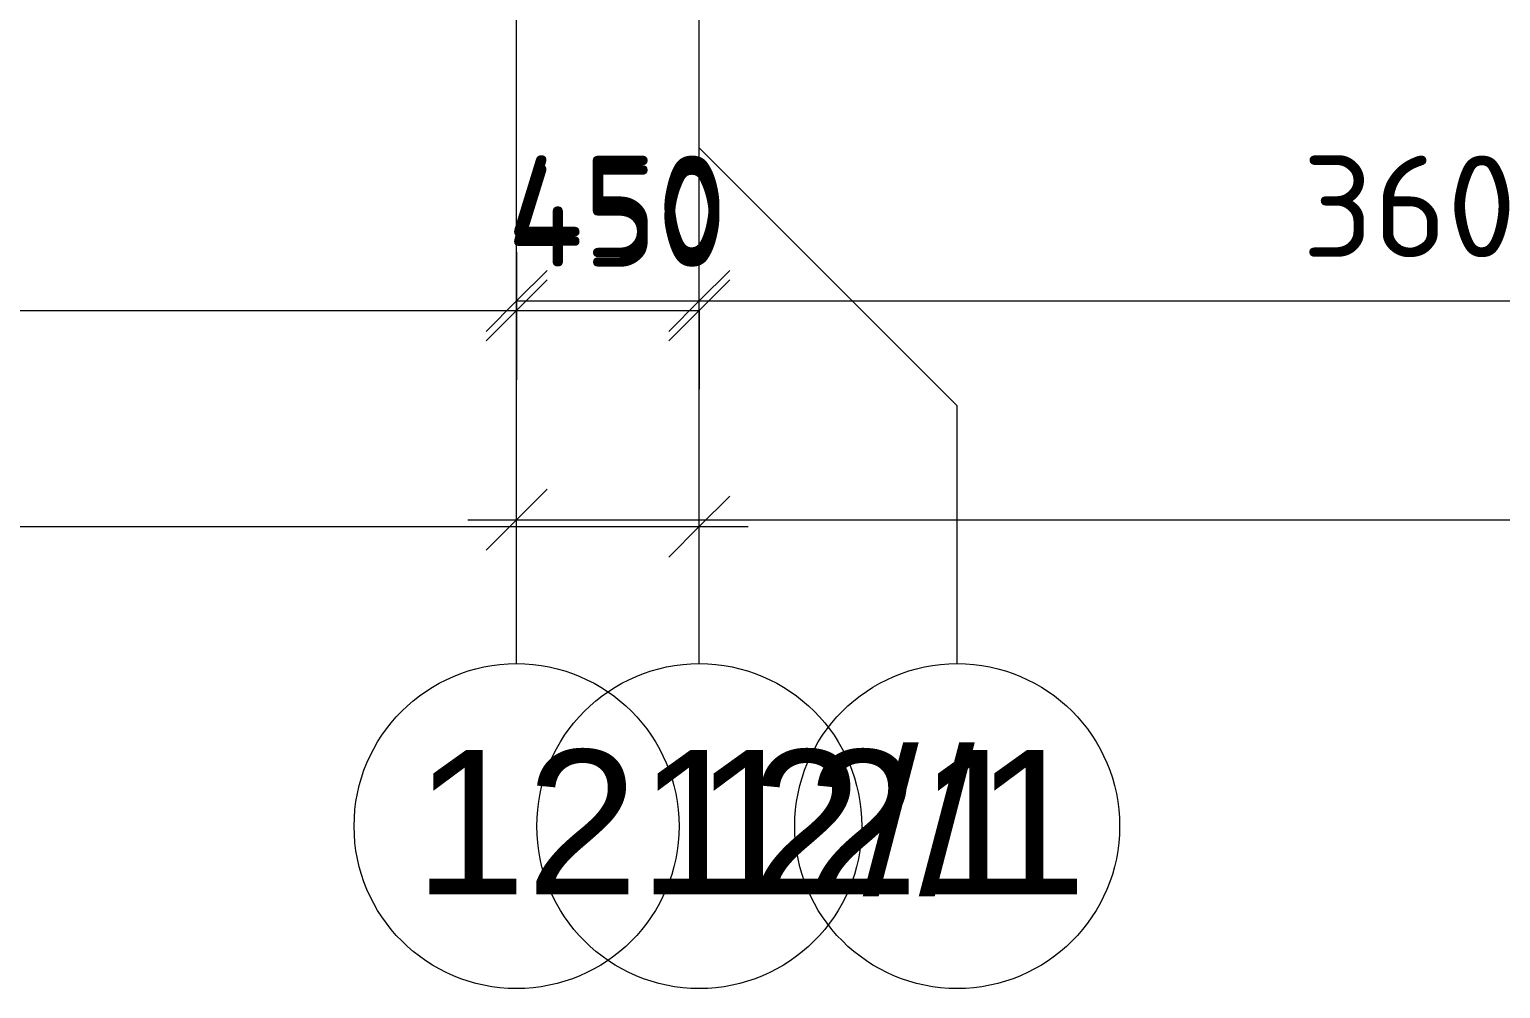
# Model space of a CAD drawing. Header units: millimetres. Extents: x -3817 to 677485, y -22715 to 103890.
# Drawn here: x 37354 to 40976, y -795 to 1567 of the extents above; entities that cross this region are included whole.
import ezdxf

# ---------------------------------------------------------------- set-up
doc = ezdxf.new("R2010")
doc.units = ezdxf.units.MM
doc.layers.add('PDF _Геометрия', color=7, linetype='Continuous', true_color=0x1d1d1d)
doc.layers.add('PDF _Текст', color=7, linetype='Continuous')
doc.styles.add('PDF ArialMT', font='arial.ttf')
doc.styles.add('PDF ISOCPEUR', font='isocpeur.ttf')

msp = doc.modelspace()

# ---------------------------------------------------------------- linework, layer by layer
at = {"layer": 'PDF _Геометрия', "color": 253, "lineweight": 9, "true_color": 0xaaaaaa}
for points in [[(39638.3, 5.1), (39638.3, 640.1), (39003.3, 1275.1), (39003.3, 3775.1), (39003.3, 5224.5)], [(39003.3, 5.1), (39003.3, 2505.1), (39003.3, 4589.5)], [(38553.3, 5.1), (38553.3, 2505.1), (38553.3, 4115.8)], [(38553.3, 5.1), (38553.3, 2505.1), (38553.3, 4115.8)]]:
    msp.add_lwpolyline(points, dxfattribs=at)
at = {"layer": 'PDF _Геометрия', "color": 7, "lineweight": 9}
for points in [[(38553.3, 1018.2), (38553.3, 898.2), (39003.3, 898.2), (42603.3, 898.2), (43403.3, 898.2), (47903.3, 898.2), (48703.3, 898.2), (52403.3, 898.2), (54703.3, 898.2), (56903.3, 898.2), (60703.3, 898.2), (61403.3, 898.2), (65903.3, 898.2), (66703.3, 898.2), (70803.3, 898.2), (72203.3, 898.2), (75103.3, 898.2), (75803.3, 898.2), (80903.3, 898.2), (84803.3, 898.2), (85103.3, 898.2), (85103.3, 1018.2)], [(39003.3, 704.3), (39003.3, 898.2), (39003.3, 1018.2)], [(233.3, 874.9), (3953.3, 874.9), (8253.3, 874.9), (12753.3, 874.9), (14253.3, 874.9), (17253.3, 874.9), (18753.3, 874.9), (22453.3, 874.9), (26153.3, 874.9), (29853.3, 874.9), (33553.3, 874.9), (38553.3, 874.9), (39003.3, 874.9), (39003.3, 994.9)], [(38553.3, 680.9), (38553.3, 874.9), (38553.3, 994.9)], [(38553.3, 898.2), (38553.3, 704.3)], [(39003.3, 874.9), (39003.3, 680.9)], [(38553.3, 165.4), (38553.3, 359.3), (38553.3, 479.3)], [(39003.3, 148.6), (39003.3, 342.6), (39003.3, 462.6)], [(233.3, 342.6), (39123.3, 342.6)], [(38433.3, 359.3), (84923.3, 359.3)]]:
    msp.add_lwpolyline(points, dxfattribs=at)
at = {"layer": 'PDF _Геометрия', "color": 7, "lineweight": 20}
for points in [[(38628.3, 973.2), (38553.3, 898.2), (38478.3, 823.2)], [(38628.3, 949.9), (38553.3, 874.9), (38478.3, 799.9)], [(39078.3, 973.2), (39003.3, 898.2), (38928.3, 823.2)], [(39078.3, 949.9), (39003.3, 874.9), (38928.3, 799.9)], [(38628.3, 434.3), (38553.3, 359.3), (38478.3, 284.3)], [(39078.3, 417.6), (39003.3, 342.6), (38928.3, 267.6)]]:
    msp.add_lwpolyline(points, dxfattribs=at)
at = {"layer": 'PDF _Геометрия', "color": 253, "lineweight": 9, "true_color": 0xaaaaaa}
for centre in [(38553.3, -394.9), (38553.3, -394.9), (39003.3, -394.9), (39638.3, -394.9)]:
    msp.add_circle(centre, 400, dxfattribs=at)
at = {"layer": 'PDF _Геометрия', "color": 253, "lineweight": 20, "true_color": 0xaaaaaa}
for centre in [(38553.3, -394.9), (38553.3, -394.9), (39003.3, -394.9), (39638.3, -394.9)]:
    msp.add_circle(centre, 400, dxfattribs=at)

# ---------------------------------------------------------------- texts
at = {"layer": 'PDF _Текст', "char_height": 250.11, "attachment_point": 4, "style": 'PDF ISOCPEUR'}
for s, insert in [('450', (38529.3, 1107.6)), ('450', (38529.3, 1131)), ('3600', (40487.2, 1131))]:
    msp.add_mtext(s, dxfattribs=dict(at, insert=insert))
at = {"layer": 'PDF _Текст', "color": 9, "true_color": 0xbebebe, "insert": (38300.6, -387.7), "char_height": 355.6, "attachment_point": 4, "style": 'PDF ArialMT'}
for s in ['1212/1', '12 12/1']:
    msp.add_mtext(s, dxfattribs=at)

doc.saveas('drawing.dxf')
